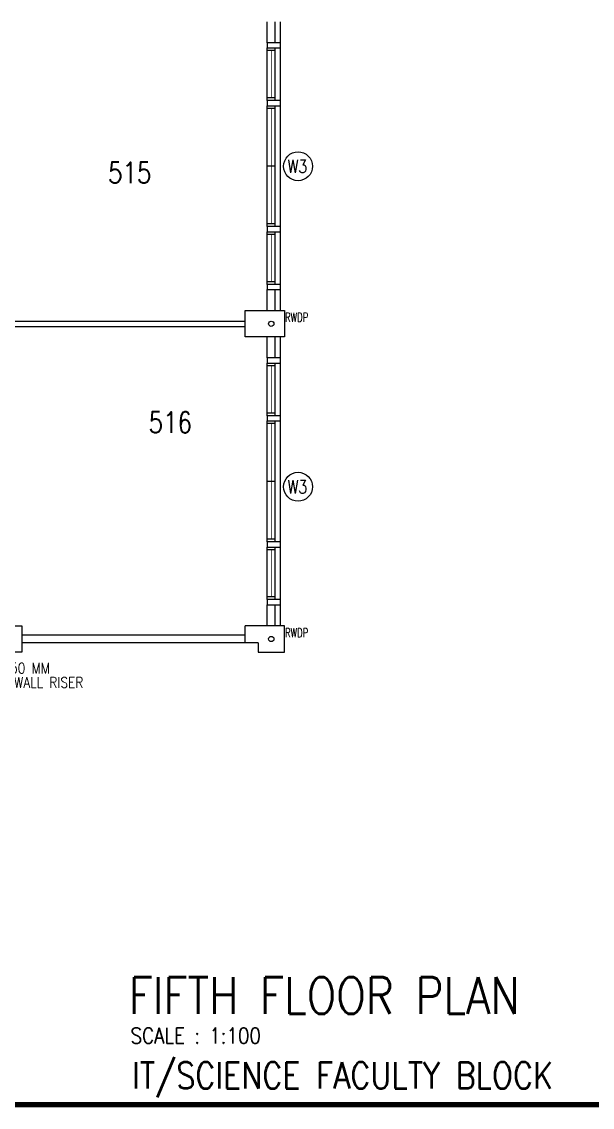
# Model space of a CAD drawing. Extents: x 2266480 to 2632177, y -858634 to -757244.
# Drawn here: x 2584799 to 2595660, y -847338 to -826674 of the extents above; entities that cross this region are included whole.
import ezdxf

# ---------------------------------------------------------------- set-up
doc = ezdxf.new("R2010")
doc.units = 0
doc.header["$LTSCALE"] = 10
doc.header["$MEASUREMENT"] = 0
doc.layers.get('0').update_dxf_attribs({"linetype": 'CONTINUOUS'})
for name, color, linetype in [('COL', 3, 'CONTINUOUS'), ('partition', 7, 'CONTINUOUS'), ('PL', 5, 'CONTINUOUS'), ('RWDP', 145, 'CONTINUOUS'), ('SPEC', 7, 'CONTINUOUS'), ('WALL', 2, 'CONTINUOUS'), ('WIN', 5, 'CONTINUOUS'), ('WIN-T', 7, 'CONTINUOUS')]:
    doc.layers.add(name, color=color, linetype=linetype)
doc.styles.add('DIMTEXT', font='romans.shx', dxfattribs={"width": 0.8, "height": 400})
doc.styles.add('ROMANS', font='romans')

msp = doc.modelspace()

# ---------------------------------------------------------------- linework, layer by layer
at = {"color": 0}
for p, q in [((2589724.5, -832174.1), (2589724.5, -826674.1)), ((2589724.5, -838174.1), (2589724.5, -832674.1))]:
    msp.add_line(p, q, dxfattribs=at)
at = {"layer": 'COL', "color": 0}
for p, q in [((2589049.5, -838499.1), (2589049.5, -838174.1)), ((2589799.5, -838174.1), (2589049.5, -838174.1)), ((2589799.5, -838674.1), (2589799.5, -838174.1)), ((2589299.5, -838499.1), (2589049.5, -838499.1)), ((2589299.5, -838499.1), (2589299.5, -838674.1)), ((2589299.5, -838674.1), (2589799.5, -838674.1))]:
    msp.add_line(p, q, dxfattribs=at)
for points in [[(2589799.5, -832674.1), (2589049.5, -832674.1), (2589049.5, -832174.1), (2589799.5, -832174.1)], [(2584299.5, -838174.1), (2584799.5, -838174.1), (2584799.5, -838674.1), (2584299.5, -838674.1)]]:
    msp.add_lwpolyline(points, close=True, dxfattribs=at)
at = {"layer": 'partition', "color": 0}
for p, q in [((2577924.5, -832374.1), (2589049.5, -832374.1)), ((2577924.5, -832474.1), (2589049.5, -832474.1))]:
    msp.add_line(p, q, dxfattribs=at)
at = {"layer": 'PL', "color": 0, "ltscale": 2, "const_width": 100}
msp.add_lwpolyline([(2561112, -847288.2), (2632127.2, -847288.2), (2632127.2, -757293.9), (2561112, -757293.9)], close=True, dxfattribs=at)
at = {"layer": 'RWDP', "color": 0}
for centre in [(2589549.5, -832424.1), (2589549.5, -838424.1)]:
    msp.add_circle(centre, 50, dxfattribs=at)
at = {"layer": 'WALL', "color": 0}
for p, q in [((2589474.5, -827074.1), (2589474.5, -826674.1)), ((2589624.5, -827074.1), (2589624.5, -826674.1)), ((2589474.5, -832174.1), (2589474.5, -831774.1)), ((2589624.5, -832174.1), (2589624.5, -831774.1)), ((2589474.5, -833074.1), (2589474.5, -832674.1)), ((2589624.5, -833074.1), (2589624.5, -832674.1)), ((2589474.5, -838174.1), (2589474.5, -837774.1)), ((2589624.5, -838174.1), (2589624.5, -837774.1)), ((2589049.5, -838349.1), (2584799.5, -838349.1)), ((2589299.5, -838499.1), (2584799.5, -838499.1))]:
    msp.add_line(p, q, dxfattribs=at)
for points in [[(2589724.5, -827074.1), (2589474.5, -827074.1), (2589474.5, -827174.1), (2589724.5, -827174.1)], [(2589724.5, -828174.1), (2589474.5, -828174.1), (2589474.5, -828274.1), (2589724.5, -828274.1)], [(2589724.5, -830574.1), (2589474.5, -830574.1), (2589474.5, -830674.1), (2589724.5, -830674.1)], [(2589724.5, -831674.1), (2589474.5, -831674.1), (2589474.5, -831774.1), (2589724.5, -831774.1)], [(2589724.5, -833074.1), (2589474.5, -833074.1), (2589474.5, -833174.1), (2589724.5, -833174.1)], [(2589724.5, -834174.1), (2589474.5, -834174.1), (2589474.5, -834274.1), (2589724.5, -834274.1)], [(2589724.5, -836574.1), (2589474.5, -836574.1), (2589474.5, -836674.1), (2589724.5, -836674.1)], [(2589724.5, -837674.1), (2589474.5, -837674.1), (2589474.5, -837774.1), (2589724.5, -837774.1)]]:
    msp.add_lwpolyline(points, close=True, dxfattribs=at)
at = {"layer": 'WIN', "color": 0}
for p, q in [((2589474.5, -828174.1), (2589474.5, -827174.1)), ((2589624.5, -828174.1), (2589624.5, -827174.1)), ((2589624.5, -827224.1), (2589474.5, -827224.1)), ((2589624.5, -828124.1), (2589474.5, -828124.1)), ((2589474.5, -830574.1), (2589474.5, -828274.1)), ((2589624.5, -828324.1), (2589474.5, -828324.1)), ((2589624.5, -830574.1), (2589624.5, -828274.1)), ((2589624.5, -829424.1), (2589474.5, -829424.1)), ((2589624.5, -830524.1), (2589474.5, -830524.1)), ((2589474.5, -831674.1), (2589474.5, -830674.1)), ((2589624.5, -831674.1), (2589624.5, -830674.1)), ((2589624.5, -830724.1), (2589474.5, -830724.1)), ((2589624.5, -831624.1), (2589474.5, -831624.1)), ((2589474.5, -834174.1), (2589474.5, -833174.1)), ((2589624.5, -834174.1), (2589624.5, -833174.1)), ((2589624.5, -833224.1), (2589474.5, -833224.1)), ((2589624.5, -834124.1), (2589474.5, -834124.1)), ((2589474.5, -836574.1), (2589474.5, -834274.1)), ((2589624.5, -834324.1), (2589474.5, -834324.1)), ((2589624.5, -836574.1), (2589624.5, -834274.1)), ((2589624.5, -835424.1), (2589474.5, -835424.1)), ((2589624.5, -836524.1), (2589474.5, -836524.1)), ((2589474.5, -837674.1), (2589474.5, -836674.1)), ((2589624.5, -837674.1), (2589624.5, -836674.1)), ((2589624.5, -836724.1), (2589474.5, -836724.1)), ((2589624.5, -837624.1), (2589474.5, -837624.1))]:
    msp.add_line(p, q, dxfattribs=at)
at = {"layer": 'WIN', "color": 0, "const_width": 10, "flags": 128}
for points in [[(2589549.5, -828124.1), (2589549.5, -827224.1)], [(2589549.5, -830524.1), (2589549.5, -828324.1)], [(2589549.5, -830724.1), (2589549.5, -831624.1)], [(2589549.5, -834124.1), (2589549.5, -833224.1)], [(2589549.5, -836524.1), (2589549.5, -834324.1)], [(2589549.5, -836724.1), (2589549.5, -837624.1)]]:
    msp.add_lwpolyline(points, dxfattribs=at)
at = {"layer": 'WIN-T', "color": 0}
for centre in [(2590058.9, -829426.3), (2590058.9, -835526.2)]:
    msp.add_circle(centre, 275, dxfattribs=at)

# ---------------------------------------------------------------- texts
at = {"linetype": 'Continuous', "ltscale": 0.6, "style": 'DIMTEXT', "width": 0.8}
for s, p in [('515', (2586443.6, -829746.5)), ('516', (2587216.3, -834498.1))]:
    msp.add_text(s, height=400, dxfattribs=at).set_placement(p)
at = {"color": 0, "style": 'ROMANS', "width": 0.85}
for s, height, p in [('FIFTH FLOOR PLAN', 700, (2586834.8, -845561.7)), ('SCALE : 1:100', 300, (2586871.6, -846124.7)), ('IT/SCIENCE FACULTY BLOCK', 500, (2586901.1, -846982.2))]:
    msp.add_text(s, height=height, dxfattribs=at).set_placement(p)
at = {"layer": 'RWDP', "color": 0, "style": 'ROMANS', "width": 0.7}
for p in [(2589811.7, -832384.8), (2589810.7, -838390.8)]:
    msp.add_text('RWDP', height=170, dxfattribs=at).set_placement(p)
at = {"layer": 'SPEC', "color": 0, "style": 'ROMANS', "width": 0.85}
for s, p in [('300 MM X 450 MM', (2583151.2, -839080.4)), ('CLEAR BRICKWALL RISER', (2583168.7, -839353.5))]:
    msp.add_text(s, height=200, dxfattribs=at).set_placement(p)
at = {"layer": 'WIN-T', "color": 0, "style": 'ROMANS', "width": 0.8}
for p in [(2589858.2, -829552.1), (2589858.2, -835652)]:
    msp.add_text('W3', height=250, dxfattribs=at).set_placement(p)

doc.saveas('drawing.dxf')
